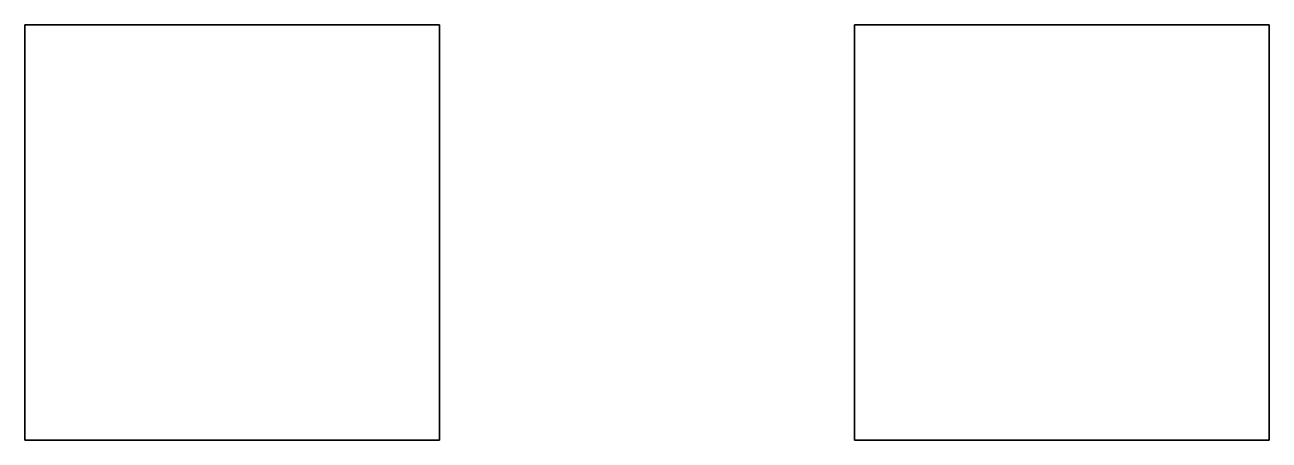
# Model space of a CAD drawing. Header units: millimetres. Extents: x -3.2 to 17.4, y -17.6 to 52.8.
# Drawn here: x 14.37 to 17.37, y 51.85 to 52.85 of the extents above; entities that cross this region are included whole.
import ezdxf

# ---------------------------------------------------------------- set-up
doc = ezdxf.new("R2010")
doc.units = ezdxf.units.MM

msp = doc.modelspace()

# ---------------------------------------------------------------- linework, layer by layer
for points in [[(15.37, 52.85, -5.54), (15.37, 52.85, -6.54), (14.37, 52.85, -6.54), (14.37, 52.85, -5.54)], [(15.37, 52.85, -6.54), (15.37, 51.85, -6.54), (14.37, 51.85, -6.54), (14.37, 52.85, -6.54)], [(14.37, 52.85, -6.54), (14.37, 51.85, -6.54), (14.37, 51.85, -5.54), (14.37, 52.85, -5.54)], [(14.37, 52.85, -5.54), (14.37, 51.85, -5.54), (15.37, 51.85, -5.54), (15.37, 52.85, -5.54)], [(15.37, 51.85, -5.54), (15.37, 51.85, -6.54), (15.37, 52.85, -6.54), (15.37, 52.85, -5.54)], [(17.37, 52.85, -6.54), (17.37, 51.85, -6.54), (16.37, 51.85, -6.54), (16.37, 52.85, -6.54)], [(16.37, 52.85, -6.54), (16.37, 51.85, -6.54), (17.37, 51.85, -6.54), (17.37, 52.85, -6.54)], [(14.37, 51.85, -5.54), (14.37, 51.85, -6.54), (15.37, 51.85, -6.54), (15.37, 51.85, -5.54)]]:
    msp.add_3dface(points)

doc.saveas('drawing.dxf')
